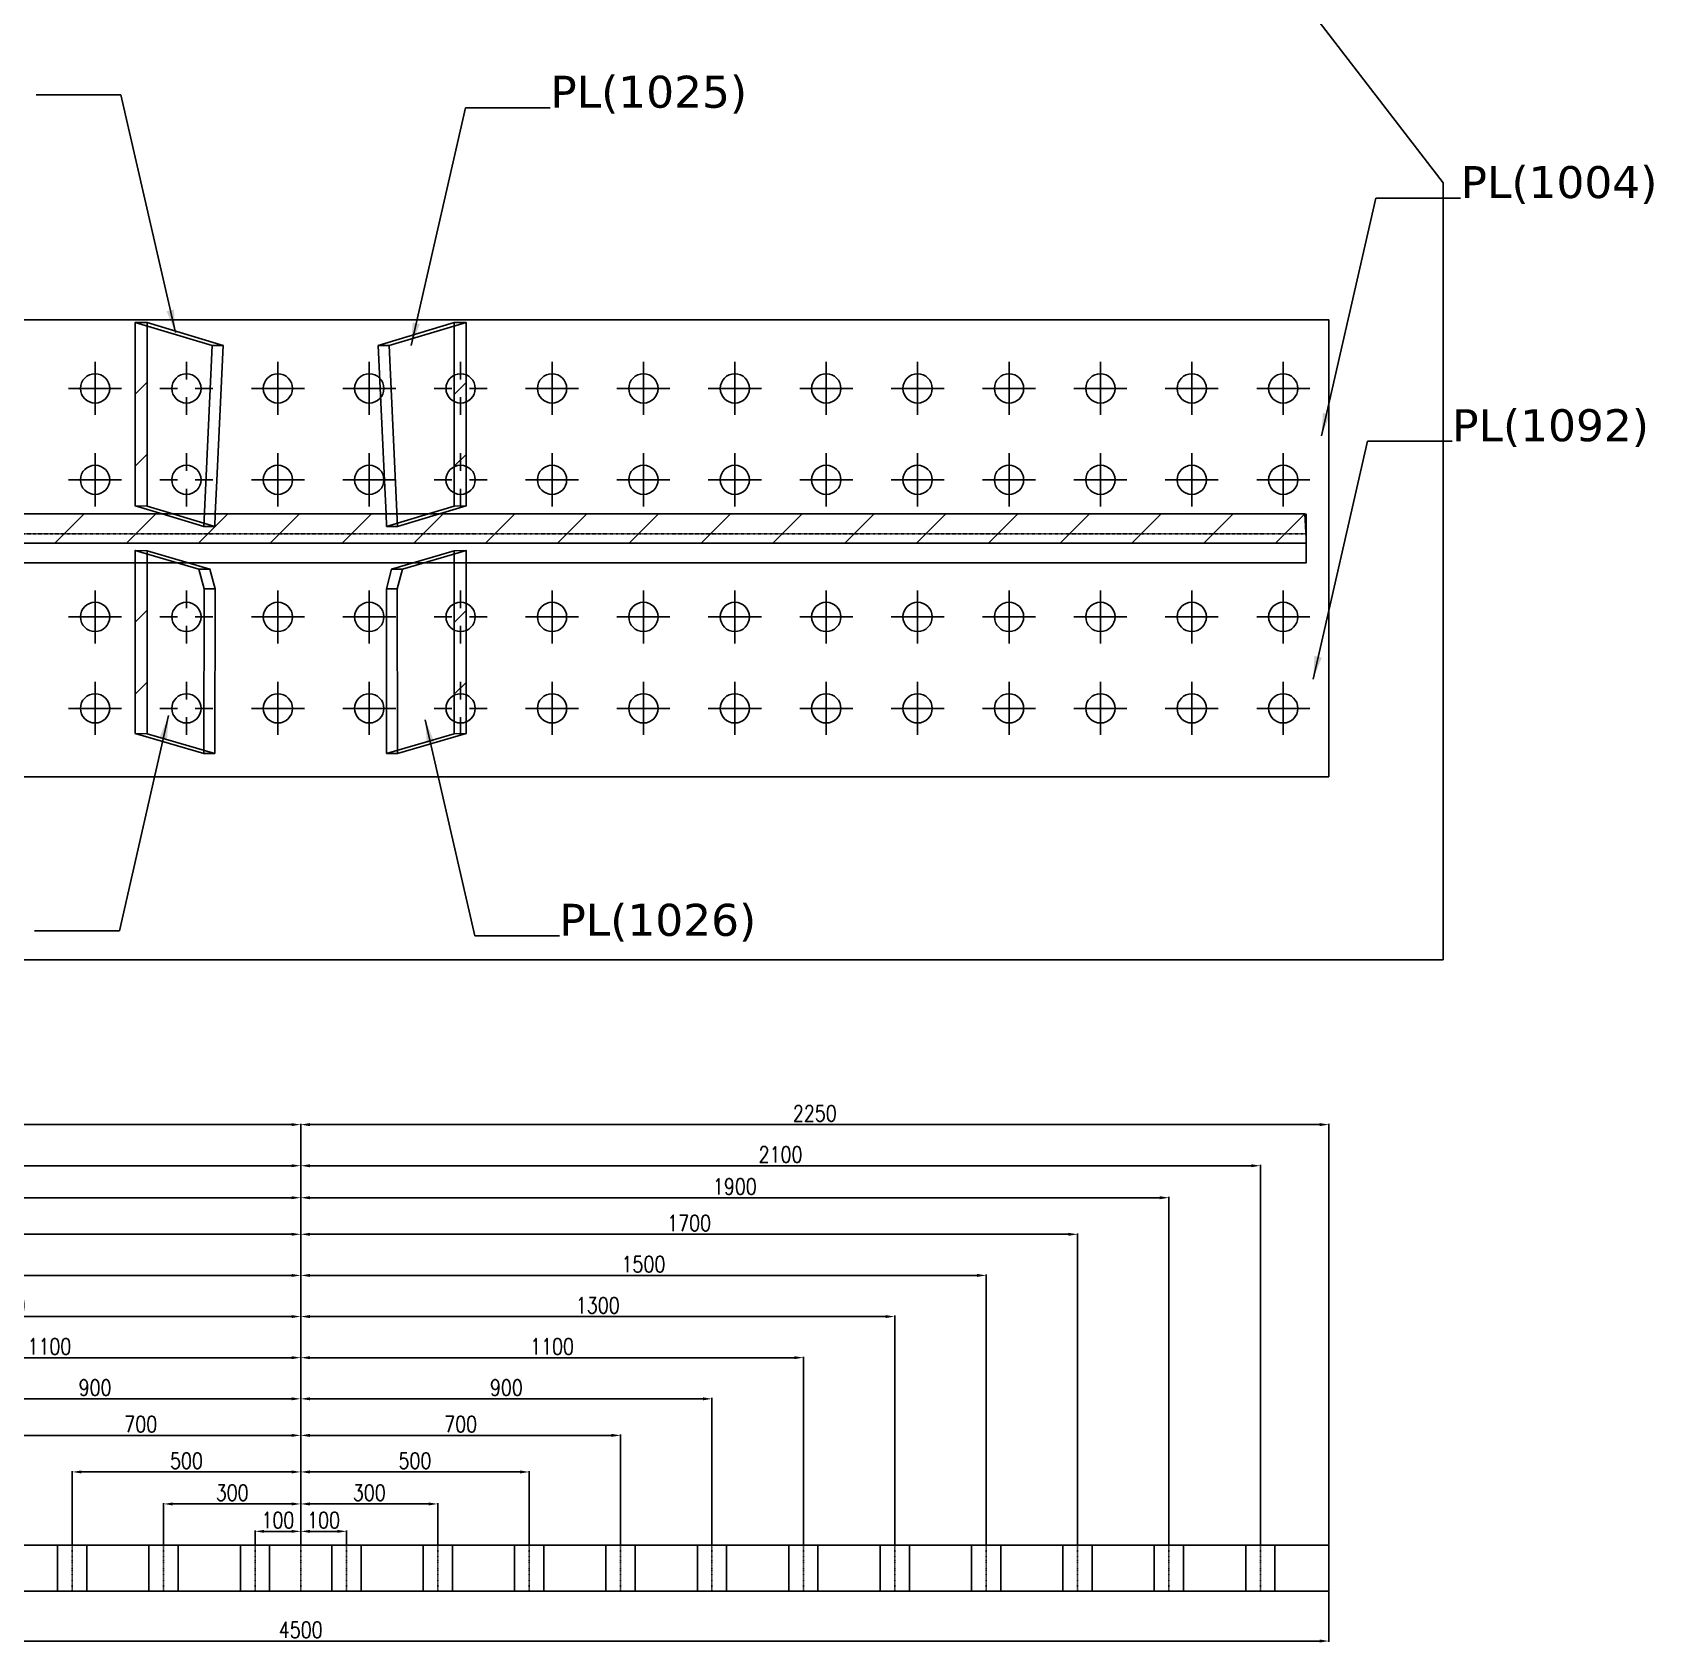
# Model space of a CAD drawing. Header units: millimetres. Extents: x 1541 to 289025, y -12015 to 47026.
# Drawn here: x 43627 to 47175, y 6892 to 10415 of the extents above; entities that cross this region are included whole.
import ezdxf

# ---------------------------------------------------------------- set-up
doc = ezdxf.new("R2010")
doc.units = ezdxf.units.MM
doc.header["$LTSCALE"] = 0.1
doc.linetypes.add('DASHDOT', pattern=[25.4, 12.7, -6.35, 0, -6.35])
doc.linetypes.add('DXK_LINE_DOT4', pattern=[0.9408, 0.4704, -0.4704])
doc.layers.get('0').update_dxf_attribs({"color": 255})
for name, color, linetype in [('CONCRETO', 2, 'Continuous'), ('COTAS', 8, 'Continuous'), ('EJE PERNO', 1, 'DASHDOT'), ('PERNOS', 3, 'Continuous'), ('PLATINA', 5, 'Continuous'), ('TEXTO GENERAL', 3, 'Continuous')]:
    doc.layers.add(name, color=color, linetype=linetype)
doc.styles.add('CNI_COTAS', font='romans.shx', dxfattribs={"width": 0.8})
doc.styles.add('TEXTO GENERAL', font='verdana.ttf', dxfattribs={"height": 0.9})
doc.dimstyles.new('1.2', dxfattribs={"dimscale": 0, "dimtxt": 35, "dimasz": 20, "dimexe": 2, "dimexo": 2, "dimgap": 7, "dimtad": 1, "dimdec": 0, "dimzin": 4, "dimdsep": 46, "dimtxsty": 'CNI_COTAS', "dimcen": 0, "dimclrd": 256, "dimclrt": 3, "dimadec": 0, "dimazin": 0, "dimtfac": 1, "dimtdec": 0, "dimtmove": 2, "dimatfit": 0, "dimfxl": 0.05, "dimtolj": 1, "dimtzin": 0, "dimarcsym": 1})
doc.dimstyles.new('1.4', dxfattribs={"dimscale": 0, "dimtxt": 70, "dimasz": 50, "dimexe": 4, "dimexo": 4, "dimgap": 15, "dimtad": 1, "dimdec": 0, "dimzin": 4, "dimdsep": 46, "dimtxsty": 'CNI_COTAS', "dimcen": 0, "dimclrd": 256, "dimclrt": 3, "dimadec": 0, "dimazin": 0, "dimtfac": 1, "dimtdec": 0, "dimtmove": 2, "dimatfit": 0, "dimfxl": 0.05, "dimtolj": 1, "dimtzin": 0, "dimarcsym": 0})

# ---------------------------------------------------------------- blocks, each defined once
blk = doc.blocks.new('*D3223')
at = {"layer": 'COTAS', "color": 0, "lineweight": -2, "transparency": 16777216}
for p, q in [((41964.3, 7002.4), (41964.3, 6892.9)), ((46464.3, 7002.4), (46464.3, 6892.9))]:
    blk.add_line(p, q, dxfattribs=at)
at = {"layer": 'COTAS', "lineweight": -2, "transparency": 16777216}
blk.add_line((41984.3, 6894.9), (46444.3, 6894.9), dxfattribs=at)
at = {"layer": 'COTAS', "transparency": 16777216}
for points in [[(41984.3, 6898.2), (41984.3, 6891.6), (41964.3, 6894.9)], [(46444.3, 6898.2), (46444.3, 6891.6), (46464.3, 6894.9)]]:
    blk.add_solid(points, dxfattribs=at)
at = {"layer": 'Defpoints', "color": 0, "transparency": 16777216}
for p in [(41964.3, 7004.4), (46464.3, 7004.4), (46464.3, 6894.9)]:
    blk.add_point(p, dxfattribs=at)
at = {"layer": 'COTAS', "color": 3, "transparency": 16777216, "insert": (44214.3, 6919.4), "char_height": 35, "attachment_point": 5, "style": 'CNI_COTAS'}
blk.add_mtext('\\A1;4500', dxfattribs=at)
blk = doc.blocks.new('*D3224')
at = {"layer": 'COTAS', "color": 0, "lineweight": -2, "transparency": 16777216}
for p, q in [((44214.3, 7106.4), (44214.3, 7136.9)), ((44314.3, 7106.4), (44314.3, 7136.9))]:
    blk.add_line(p, q, dxfattribs=at)
at = {"layer": 'COTAS', "lineweight": -2, "transparency": 16777216}
blk.add_line((44294.3, 7134.9), (44234.3, 7134.9), dxfattribs=at)
at = {"layer": 'COTAS', "transparency": 16777216}
for points in [[(44234.3, 7138.2), (44234.3, 7131.6), (44214.3, 7134.9)], [(44294.3, 7138.2), (44294.3, 7131.6), (44314.3, 7134.9)]]:
    blk.add_solid(points, dxfattribs=at)
at = {"layer": 'Defpoints', "color": 0, "transparency": 16777216}
for p in [(44214.3, 7134.9), (44214.3, 7104.4), (44314.3, 7104.4)]:
    blk.add_point(p, dxfattribs=at)
at = {"layer": 'COTAS', "color": 3, "transparency": 16777216, "insert": (44264.3, 7159.4), "char_height": 35, "attachment_point": 5, "style": 'CNI_COTAS'}
blk.add_mtext('\\A1;100', dxfattribs=at)
blk = doc.blocks.new('*D3225')
at = {"layer": 'COTAS', "color": 0, "lineweight": -2, "transparency": 16777216}
for p, q in [((44214.3, 7106.4), (44214.3, 7196.9)), ((44514.3, 7106.4), (44514.3, 7196.9))]:
    blk.add_line(p, q, dxfattribs=at)
at = {"layer": 'COTAS', "lineweight": -2, "transparency": 16777216}
blk.add_line((44494.3, 7194.9), (44234.3, 7194.9), dxfattribs=at)
at = {"layer": 'COTAS', "transparency": 16777216}
for points in [[(44234.3, 7198.2), (44234.3, 7191.6), (44214.3, 7194.9)], [(44494.3, 7198.2), (44494.3, 7191.6), (44514.3, 7194.9)]]:
    blk.add_solid(points, dxfattribs=at)
at = {"layer": 'Defpoints', "color": 0, "transparency": 16777216}
for p in [(44214.3, 7194.9), (44214.3, 7104.4), (44514.3, 7104.4)]:
    blk.add_point(p, dxfattribs=at)
at = {"layer": 'COTAS', "color": 3, "transparency": 16777216, "insert": (44364.3, 7219.4), "char_height": 35, "attachment_point": 5, "style": 'CNI_COTAS'}
blk.add_mtext('\\A1;300', dxfattribs=at)
blk = doc.blocks.new('*D3226')
at = {"layer": 'COTAS', "color": 0, "lineweight": -2, "transparency": 16777216}
for p, q in [((44214.3, 7106.4), (44214.3, 7266.9)), ((44714.3, 7106.4), (44714.3, 7266.9))]:
    blk.add_line(p, q, dxfattribs=at)
at = {"layer": 'COTAS', "lineweight": -2, "transparency": 16777216}
blk.add_line((44694.3, 7264.9), (44234.3, 7264.9), dxfattribs=at)
at = {"layer": 'COTAS', "transparency": 16777216}
for points in [[(44234.3, 7268.2), (44234.3, 7261.6), (44214.3, 7264.9)], [(44694.3, 7268.2), (44694.3, 7261.6), (44714.3, 7264.9)]]:
    blk.add_solid(points, dxfattribs=at)
at = {"layer": 'Defpoints', "color": 0, "transparency": 16777216}
for p in [(44214.3, 7264.9), (44214.3, 7104.4), (44714.3, 7104.4)]:
    blk.add_point(p, dxfattribs=at)
at = {"layer": 'COTAS', "color": 3, "transparency": 16777216, "insert": (44464.3, 7289.4), "char_height": 35, "attachment_point": 5, "style": 'CNI_COTAS'}
blk.add_mtext('\\A1;500', dxfattribs=at)
blk = doc.blocks.new('*D3227')
at = {"layer": 'COTAS', "color": 0, "lineweight": -2, "transparency": 16777216}
for p, q in [((44214.3, 7106.4), (44214.3, 7346.9)), ((44914.3, 7106.4), (44914.3, 7346.9))]:
    blk.add_line(p, q, dxfattribs=at)
at = {"layer": 'COTAS', "lineweight": -2, "transparency": 16777216}
blk.add_line((44894.3, 7344.9), (44234.3, 7344.9), dxfattribs=at)
at = {"layer": 'COTAS', "transparency": 16777216}
for points in [[(44234.3, 7348.2), (44234.3, 7341.6), (44214.3, 7344.9)], [(44894.3, 7348.2), (44894.3, 7341.6), (44914.3, 7344.9)]]:
    blk.add_solid(points, dxfattribs=at)
at = {"layer": 'Defpoints', "color": 0, "transparency": 16777216}
for p in [(44214.3, 7344.9), (44214.3, 7104.4), (44914.3, 7104.4)]:
    blk.add_point(p, dxfattribs=at)
at = {"layer": 'COTAS', "color": 3, "transparency": 16777216, "insert": (44564.3, 7369.4), "char_height": 35, "attachment_point": 5, "style": 'CNI_COTAS'}
blk.add_mtext('\\A1;700', dxfattribs=at)
blk = doc.blocks.new('*D3228')
at = {"layer": 'COTAS', "color": 0, "lineweight": -2, "transparency": 16777216}
for p, q in [((44214.3, 7106.4), (44214.3, 7426.9)), ((45114.3, 7106.4), (45114.3, 7426.9))]:
    blk.add_line(p, q, dxfattribs=at)
at = {"layer": 'COTAS', "lineweight": -2, "transparency": 16777216}
blk.add_line((45094.3, 7424.9), (44234.3, 7424.9), dxfattribs=at)
at = {"layer": 'COTAS', "transparency": 16777216}
for points in [[(44234.3, 7428.2), (44234.3, 7421.6), (44214.3, 7424.9)], [(45094.3, 7428.2), (45094.3, 7421.6), (45114.3, 7424.9)]]:
    blk.add_solid(points, dxfattribs=at)
at = {"layer": 'Defpoints', "color": 0, "transparency": 16777216}
for p in [(44214.3, 7424.9), (44214.3, 7104.4), (45114.3, 7104.4)]:
    blk.add_point(p, dxfattribs=at)
at = {"layer": 'COTAS', "color": 3, "transparency": 16777216, "insert": (44664.3, 7449.4), "char_height": 35, "attachment_point": 5, "style": 'CNI_COTAS'}
blk.add_mtext('\\A1;900', dxfattribs=at)
blk = doc.blocks.new('*D3229')
at = {"layer": 'COTAS', "color": 0, "lineweight": -2, "transparency": 16777216}
for p, q in [((44214.3, 7106.4), (44214.3, 7516.9)), ((45314.3, 7106.4), (45314.3, 7516.9))]:
    blk.add_line(p, q, dxfattribs=at)
at = {"layer": 'COTAS', "lineweight": -2, "transparency": 16777216}
blk.add_line((45294.3, 7514.9), (44234.3, 7514.9), dxfattribs=at)
at = {"layer": 'COTAS', "transparency": 16777216}
for points in [[(44234.3, 7518.2), (44234.3, 7511.6), (44214.3, 7514.9)], [(45294.3, 7518.2), (45294.3, 7511.6), (45314.3, 7514.9)]]:
    blk.add_solid(points, dxfattribs=at)
at = {"layer": 'Defpoints', "color": 0, "transparency": 16777216}
for p in [(44214.3, 7514.9), (44214.3, 7104.4), (45314.3, 7104.4)]:
    blk.add_point(p, dxfattribs=at)
at = {"layer": 'COTAS', "color": 3, "transparency": 16777216, "insert": (44764.3, 7539.4), "char_height": 35, "attachment_point": 5, "style": 'CNI_COTAS'}
blk.add_mtext('\\A1;1100', dxfattribs=at)
blk = doc.blocks.new('*D3230')
at = {"layer": 'COTAS', "color": 0, "lineweight": -2, "transparency": 16777216}
for p, q in [((44214.3, 7106.4), (44214.3, 7606.9)), ((45514.3, 7106.4), (45514.3, 7606.9))]:
    blk.add_line(p, q, dxfattribs=at)
at = {"layer": 'COTAS', "lineweight": -2, "transparency": 16777216}
blk.add_line((45494.3, 7604.9), (44234.3, 7604.9), dxfattribs=at)
at = {"layer": 'COTAS', "transparency": 16777216}
for points in [[(44234.3, 7608.2), (44234.3, 7601.6), (44214.3, 7604.9)], [(45494.3, 7608.2), (45494.3, 7601.6), (45514.3, 7604.9)]]:
    blk.add_solid(points, dxfattribs=at)
at = {"layer": 'Defpoints', "color": 0, "transparency": 16777216}
for p in [(44214.3, 7604.9), (44214.3, 7104.4), (45514.3, 7104.4)]:
    blk.add_point(p, dxfattribs=at)
at = {"layer": 'COTAS', "color": 3, "transparency": 16777216, "insert": (44864.3, 7629.4), "char_height": 35, "attachment_point": 5, "style": 'CNI_COTAS'}
blk.add_mtext('\\A1;1300', dxfattribs=at)
blk = doc.blocks.new('*D3231')
at = {"layer": 'COTAS', "color": 0, "lineweight": -2, "transparency": 16777216}
for p, q in [((44214.3, 7106.4), (44214.3, 7696.9)), ((45714.3, 7106.4), (45714.3, 7696.9))]:
    blk.add_line(p, q, dxfattribs=at)
at = {"layer": 'COTAS', "lineweight": -2, "transparency": 16777216}
blk.add_line((45694.3, 7694.9), (44234.3, 7694.9), dxfattribs=at)
at = {"layer": 'COTAS', "transparency": 16777216}
for points in [[(44234.3, 7698.2), (44234.3, 7691.6), (44214.3, 7694.9)], [(45694.3, 7698.2), (45694.3, 7691.6), (45714.3, 7694.9)]]:
    blk.add_solid(points, dxfattribs=at)
at = {"layer": 'Defpoints', "color": 0, "transparency": 16777216}
for p in [(44214.3, 7694.9), (44214.3, 7104.4), (45714.3, 7104.4)]:
    blk.add_point(p, dxfattribs=at)
at = {"layer": 'COTAS', "color": 3, "transparency": 16777216, "insert": (44964.3, 7719.4), "char_height": 35, "attachment_point": 5, "style": 'CNI_COTAS'}
blk.add_mtext('\\A1;1500', dxfattribs=at)
blk = doc.blocks.new('*D3232')
at = {"layer": 'COTAS', "color": 0, "lineweight": -2, "transparency": 16777216}
for p, q in [((44214.3, 7106.4), (44214.3, 7786.9)), ((45914.3, 7106.4), (45914.3, 7786.9))]:
    blk.add_line(p, q, dxfattribs=at)
at = {"layer": 'COTAS', "lineweight": -2, "transparency": 16777216}
blk.add_line((45894.3, 7784.9), (44234.3, 7784.9), dxfattribs=at)
at = {"layer": 'COTAS', "transparency": 16777216}
for points in [[(44234.3, 7788.2), (44234.3, 7781.6), (44214.3, 7784.9)], [(45894.3, 7788.2), (45894.3, 7781.6), (45914.3, 7784.9)]]:
    blk.add_solid(points, dxfattribs=at)
at = {"layer": 'Defpoints', "color": 0, "transparency": 16777216}
for p in [(44214.3, 7784.9), (44214.3, 7104.4), (45914.3, 7104.4)]:
    blk.add_point(p, dxfattribs=at)
at = {"layer": 'COTAS', "color": 3, "transparency": 16777216, "insert": (45064.3, 7809.4), "char_height": 35, "attachment_point": 5, "style": 'CNI_COTAS'}
blk.add_mtext('\\A1;1700', dxfattribs=at)
blk = doc.blocks.new('*D3233')
at = {"layer": 'COTAS', "color": 0, "lineweight": -2, "transparency": 16777216}
for p, q in [((44214.3, 7106.4), (44214.3, 7866.9)), ((46114.3, 7106.4), (46114.3, 7866.9))]:
    blk.add_line(p, q, dxfattribs=at)
at = {"layer": 'COTAS', "lineweight": -2, "transparency": 16777216}
blk.add_line((46094.3, 7864.9), (44234.3, 7864.9), dxfattribs=at)
at = {"layer": 'COTAS', "transparency": 16777216}
for points in [[(44234.3, 7868.2), (44234.3, 7861.6), (44214.3, 7864.9)], [(46094.3, 7868.2), (46094.3, 7861.6), (46114.3, 7864.9)]]:
    blk.add_solid(points, dxfattribs=at)
at = {"layer": 'Defpoints', "color": 0, "transparency": 16777216}
for p in [(44214.3, 7864.9), (44214.3, 7104.4), (46114.3, 7104.4)]:
    blk.add_point(p, dxfattribs=at)
at = {"layer": 'COTAS', "color": 3, "transparency": 16777216, "insert": (45164.3, 7889.4), "char_height": 35, "attachment_point": 5, "style": 'CNI_COTAS'}
blk.add_mtext('\\A1;1900', dxfattribs=at)
blk = doc.blocks.new('*D3234')
at = {"layer": 'COTAS', "color": 0, "lineweight": -2, "transparency": 16777216}
for p, q in [((44214.3, 7106.4), (44214.3, 7936.9)), ((46314.3, 7106.4), (46314.3, 7936.9))]:
    blk.add_line(p, q, dxfattribs=at)
at = {"layer": 'COTAS', "lineweight": -2, "transparency": 16777216}
blk.add_line((46294.3, 7934.9), (44234.3, 7934.9), dxfattribs=at)
at = {"layer": 'COTAS', "transparency": 16777216}
for points in [[(44234.3, 7938.2), (44234.3, 7931.6), (44214.3, 7934.9)], [(46294.3, 7938.2), (46294.3, 7931.6), (46314.3, 7934.9)]]:
    blk.add_solid(points, dxfattribs=at)
at = {"layer": 'Defpoints', "color": 0, "transparency": 16777216}
for p in [(44214.3, 7934.9), (44214.3, 7104.4), (46314.3, 7104.4)]:
    blk.add_point(p, dxfattribs=at)
at = {"layer": 'COTAS', "color": 3, "transparency": 16777216, "insert": (45264.3, 7959.4), "char_height": 35, "attachment_point": 5, "style": 'CNI_COTAS'}
blk.add_mtext('\\A1;2100', dxfattribs=at)
blk = doc.blocks.new('*D3235')
at = {"layer": 'COTAS', "color": 0, "lineweight": -2, "transparency": 16777216}
for p, q in [((44214.3, 7106.4), (44214.3, 8026.9)), ((46464.3, 7106.4), (46464.3, 8026.9))]:
    blk.add_line(p, q, dxfattribs=at)
at = {"layer": 'COTAS', "lineweight": -2, "transparency": 16777216}
blk.add_line((46444.3, 8024.9), (44234.3, 8024.9), dxfattribs=at)
at = {"layer": 'COTAS', "transparency": 16777216}
for points in [[(44234.3, 8028.2), (44234.3, 8021.6), (44214.3, 8024.9)], [(46444.3, 8028.2), (46444.3, 8021.6), (46464.3, 8024.9)]]:
    blk.add_solid(points, dxfattribs=at)
at = {"layer": 'Defpoints', "color": 0, "transparency": 16777216}
for p in [(44214.3, 8024.9), (44214.3, 7104.4), (46464.3, 7104.4)]:
    blk.add_point(p, dxfattribs=at)
at = {"layer": 'COTAS', "color": 3, "transparency": 16777216, "insert": (45339.3, 8049.4), "char_height": 35, "attachment_point": 5, "style": 'CNI_COTAS'}
blk.add_mtext('\\A1;2250', dxfattribs=at)
blk = doc.blocks.new('*D2752')
at = {"layer": 'COTAS', "color": 0, "lineweight": -2, "transparency": 16777216}
for p, q in [((44114.3, 7106.4), (44114.3, 7136.9)), ((44214.3, 7106.4), (44214.3, 7136.9))]:
    blk.add_line(p, q, dxfattribs=at)
at = {"layer": 'COTAS', "lineweight": -2, "transparency": 16777216}
blk.add_line((44134.3, 7134.9), (44194.3, 7134.9), dxfattribs=at)
at = {"layer": 'COTAS', "transparency": 16777216}
for points in [[(44134.3, 7138.2), (44134.3, 7131.6), (44114.3, 7134.9)], [(44194.3, 7138.2), (44194.3, 7131.6), (44214.3, 7134.9)]]:
    blk.add_solid(points, dxfattribs=at)
at = {"layer": 'Defpoints', "color": 0, "transparency": 16777216}
for p in [(44214.3, 7134.9), (44114.3, 7104.4), (44214.3, 7104.4)]:
    blk.add_point(p, dxfattribs=at)
at = {"layer": 'COTAS', "color": 3, "transparency": 16777216, "insert": (44164.3, 7159.4), "char_height": 35, "attachment_point": 5, "style": 'CNI_COTAS'}
blk.add_mtext('\\A1;100', dxfattribs=at)
blk = doc.blocks.new('*D2753')
at = {"layer": 'COTAS', "color": 0, "lineweight": -2, "transparency": 16777216}
for p, q in [((43914.3, 7106.4), (43914.3, 7196.9)), ((44214.3, 7106.4), (44214.3, 7196.9))]:
    blk.add_line(p, q, dxfattribs=at)
at = {"layer": 'COTAS', "lineweight": -2, "transparency": 16777216}
blk.add_line((43934.3, 7194.9), (44194.3, 7194.9), dxfattribs=at)
at = {"layer": 'COTAS', "transparency": 16777216}
for points in [[(43934.3, 7198.2), (43934.3, 7191.6), (43914.3, 7194.9)], [(44194.3, 7198.2), (44194.3, 7191.6), (44214.3, 7194.9)]]:
    blk.add_solid(points, dxfattribs=at)
at = {"layer": 'Defpoints', "color": 0, "transparency": 16777216}
for p in [(44214.3, 7194.9), (43914.3, 7104.4), (44214.3, 7104.4)]:
    blk.add_point(p, dxfattribs=at)
at = {"layer": 'COTAS', "color": 3, "transparency": 16777216, "insert": (44064.3, 7219.4), "char_height": 35, "attachment_point": 5, "style": 'CNI_COTAS'}
blk.add_mtext('\\A1;300', dxfattribs=at)
blk = doc.blocks.new('*D2754')
at = {"layer": 'COTAS', "color": 0, "lineweight": -2, "transparency": 16777216}
for p, q in [((43714.3, 7106.4), (43714.3, 7266.9)), ((44214.3, 7106.4), (44214.3, 7266.9))]:
    blk.add_line(p, q, dxfattribs=at)
at = {"layer": 'COTAS', "lineweight": -2, "transparency": 16777216}
blk.add_line((43734.3, 7264.9), (44194.3, 7264.9), dxfattribs=at)
at = {"layer": 'COTAS', "transparency": 16777216}
for points in [[(43734.3, 7268.2), (43734.3, 7261.6), (43714.3, 7264.9)], [(44194.3, 7268.2), (44194.3, 7261.6), (44214.3, 7264.9)]]:
    blk.add_solid(points, dxfattribs=at)
at = {"layer": 'Defpoints', "color": 0, "transparency": 16777216}
for p in [(44214.3, 7264.9), (43714.3, 7104.4), (44214.3, 7104.4)]:
    blk.add_point(p, dxfattribs=at)
at = {"layer": 'COTAS', "color": 3, "transparency": 16777216, "insert": (43964.3, 7289.4), "char_height": 35, "attachment_point": 5, "style": 'CNI_COTAS'}
blk.add_mtext('\\A1;500', dxfattribs=at)
blk = doc.blocks.new('*D2755')
at = {"layer": 'COTAS', "color": 0, "lineweight": -2, "transparency": 16777216}
for p, q in [((43514.3, 7106.4), (43514.3, 7346.9)), ((44214.3, 7106.4), (44214.3, 7346.9))]:
    blk.add_line(p, q, dxfattribs=at)
at = {"layer": 'COTAS', "lineweight": -2, "transparency": 16777216}
blk.add_line((43534.3, 7344.9), (44194.3, 7344.9), dxfattribs=at)
at = {"layer": 'COTAS', "transparency": 16777216}
for points in [[(43534.3, 7348.2), (43534.3, 7341.6), (43514.3, 7344.9)], [(44194.3, 7348.2), (44194.3, 7341.6), (44214.3, 7344.9)]]:
    blk.add_solid(points, dxfattribs=at)
at = {"layer": 'Defpoints', "color": 0, "transparency": 16777216}
for p in [(44214.3, 7344.9), (43514.3, 7104.4), (44214.3, 7104.4)]:
    blk.add_point(p, dxfattribs=at)
at = {"layer": 'COTAS', "color": 3, "transparency": 16777216, "insert": (43864.3, 7369.4), "char_height": 35, "attachment_point": 5, "style": 'CNI_COTAS'}
blk.add_mtext('\\A1;700', dxfattribs=at)
blk = doc.blocks.new('*D2756')
at = {"layer": 'COTAS', "color": 0, "lineweight": -2, "transparency": 16777216}
for p, q in [((43314.3, 7106.4), (43314.3, 7426.9)), ((44214.3, 7106.4), (44214.3, 7426.9))]:
    blk.add_line(p, q, dxfattribs=at)
at = {"layer": 'COTAS', "lineweight": -2, "transparency": 16777216}
blk.add_line((43334.3, 7424.9), (44194.3, 7424.9), dxfattribs=at)
at = {"layer": 'COTAS', "transparency": 16777216}
for points in [[(43334.3, 7428.2), (43334.3, 7421.6), (43314.3, 7424.9)], [(44194.3, 7428.2), (44194.3, 7421.6), (44214.3, 7424.9)]]:
    blk.add_solid(points, dxfattribs=at)
at = {"layer": 'Defpoints', "color": 0, "transparency": 16777216}
for p in [(44214.3, 7424.9), (43314.3, 7104.4), (44214.3, 7104.4)]:
    blk.add_point(p, dxfattribs=at)
at = {"layer": 'COTAS', "color": 3, "transparency": 16777216, "insert": (43764.3, 7449.4), "char_height": 35, "attachment_point": 5, "style": 'CNI_COTAS'}
blk.add_mtext('\\A1;900', dxfattribs=at)
blk = doc.blocks.new('*D2677')
at = {"layer": 'COTAS', "color": 0, "lineweight": -2, "transparency": 16777216}
for p, q in [((43114.3, 7106.4), (43114.3, 7516.9)), ((44214.3, 7106.4), (44214.3, 7516.9))]:
    blk.add_line(p, q, dxfattribs=at)
at = {"layer": 'COTAS', "lineweight": -2, "transparency": 16777216}
blk.add_line((43134.3, 7514.9), (44194.3, 7514.9), dxfattribs=at)
at = {"layer": 'COTAS', "transparency": 16777216}
for points in [[(43134.3, 7518.2), (43134.3, 7511.6), (43114.3, 7514.9)], [(44194.3, 7518.2), (44194.3, 7511.6), (44214.3, 7514.9)]]:
    blk.add_solid(points, dxfattribs=at)
at = {"layer": 'Defpoints', "color": 0, "transparency": 16777216}
for p in [(44214.3, 7514.9), (43114.3, 7104.4), (44214.3, 7104.4)]:
    blk.add_point(p, dxfattribs=at)
at = {"layer": 'COTAS', "color": 3, "transparency": 16777216, "insert": (43664.3, 7539.4), "char_height": 35, "attachment_point": 5, "style": 'CNI_COTAS'}
blk.add_mtext('\\A1;1100', dxfattribs=at)
blk = doc.blocks.new('*D2678')
at = {"layer": 'COTAS', "color": 0, "lineweight": -2, "transparency": 16777216}
for p, q in [((42914.3, 7106.4), (42914.3, 7606.9)), ((44214.3, 7106.4), (44214.3, 7606.9))]:
    blk.add_line(p, q, dxfattribs=at)
at = {"layer": 'COTAS', "lineweight": -2, "transparency": 16777216}
blk.add_line((42934.3, 7604.9), (44194.3, 7604.9), dxfattribs=at)
at = {"layer": 'COTAS', "transparency": 16777216}
for points in [[(42934.3, 7608.2), (42934.3, 7601.6), (42914.3, 7604.9)], [(44194.3, 7608.2), (44194.3, 7601.6), (44214.3, 7604.9)]]:
    blk.add_solid(points, dxfattribs=at)
at = {"layer": 'Defpoints', "color": 0, "transparency": 16777216}
for p in [(44214.3, 7604.9), (42914.3, 7104.4), (44214.3, 7104.4)]:
    blk.add_point(p, dxfattribs=at)
at = {"layer": 'COTAS', "color": 3, "transparency": 16777216, "insert": (43564.3, 7629.4), "char_height": 35, "attachment_point": 5, "style": 'CNI_COTAS'}
blk.add_mtext('\\A1;1300', dxfattribs=at)
blk = doc.blocks.new('*D2679')
at = {"layer": 'COTAS', "color": 0, "lineweight": -2, "transparency": 16777216}
for p, q in [((42714.3, 7106.4), (42714.3, 7696.9)), ((44214.3, 7106.4), (44214.3, 7696.9))]:
    blk.add_line(p, q, dxfattribs=at)
at = {"layer": 'COTAS', "lineweight": -2, "transparency": 16777216}
blk.add_line((42734.3, 7694.9), (44194.3, 7694.9), dxfattribs=at)
at = {"layer": 'COTAS', "transparency": 16777216}
for points in [[(42734.3, 7698.2), (42734.3, 7691.6), (42714.3, 7694.9)], [(44194.3, 7698.2), (44194.3, 7691.6), (44214.3, 7694.9)]]:
    blk.add_solid(points, dxfattribs=at)
at = {"layer": 'Defpoints', "color": 0, "transparency": 16777216}
for p in [(44214.3, 7694.9), (42714.3, 7104.4), (44214.3, 7104.4)]:
    blk.add_point(p, dxfattribs=at)
at = {"layer": 'COTAS', "color": 3, "transparency": 16777216, "insert": (43464.3, 7719.4), "char_height": 35, "attachment_point": 5, "style": 'CNI_COTAS'}
blk.add_mtext('\\A1;1500', dxfattribs=at)
blk = doc.blocks.new('*D2680')
at = {"layer": 'COTAS', "color": 0, "lineweight": -2, "transparency": 16777216}
for p, q in [((42514.3, 7106.4), (42514.3, 7786.9)), ((44214.3, 7106.4), (44214.3, 7786.9))]:
    blk.add_line(p, q, dxfattribs=at)
at = {"layer": 'COTAS', "lineweight": -2, "transparency": 16777216}
blk.add_line((42534.3, 7784.9), (44194.3, 7784.9), dxfattribs=at)
at = {"layer": 'COTAS', "transparency": 16777216}
for points in [[(42534.3, 7788.2), (42534.3, 7781.6), (42514.3, 7784.9)], [(44194.3, 7788.2), (44194.3, 7781.6), (44214.3, 7784.9)]]:
    blk.add_solid(points, dxfattribs=at)
at = {"layer": 'Defpoints', "color": 0, "transparency": 16777216}
for p in [(44214.3, 7784.9), (42514.3, 7104.4), (44214.3, 7104.4)]:
    blk.add_point(p, dxfattribs=at)
at = {"layer": 'COTAS', "color": 3, "transparency": 16777216, "insert": (43364.3, 7809.4), "char_height": 35, "attachment_point": 5, "style": 'CNI_COTAS'}
blk.add_mtext('\\A1;1700', dxfattribs=at)
blk = doc.blocks.new('*D2681')
at = {"layer": 'COTAS', "color": 0, "lineweight": -2, "transparency": 16777216}
for p, q in [((42314.3, 7106.4), (42314.3, 7866.9)), ((44214.3, 7106.4), (44214.3, 7866.9))]:
    blk.add_line(p, q, dxfattribs=at)
at = {"layer": 'COTAS', "lineweight": -2, "transparency": 16777216}
blk.add_line((42334.3, 7864.9), (44194.3, 7864.9), dxfattribs=at)
at = {"layer": 'COTAS', "transparency": 16777216}
for points in [[(42334.3, 7868.2), (42334.3, 7861.6), (42314.3, 7864.9)], [(44194.3, 7868.2), (44194.3, 7861.6), (44214.3, 7864.9)]]:
    blk.add_solid(points, dxfattribs=at)
at = {"layer": 'Defpoints', "color": 0, "transparency": 16777216}
for p in [(44214.3, 7864.9), (42314.3, 7104.4), (44214.3, 7104.4)]:
    blk.add_point(p, dxfattribs=at)
at = {"layer": 'COTAS', "color": 3, "transparency": 16777216, "insert": (43264.3, 7889.4), "char_height": 35, "attachment_point": 5, "style": 'CNI_COTAS'}
blk.add_mtext('\\A1;1900', dxfattribs=at)
blk = doc.blocks.new('*D2682')
at = {"layer": 'COTAS', "color": 0, "lineweight": -2, "transparency": 16777216}
for p, q in [((42114.3, 7106.4), (42114.3, 7936.9)), ((44214.3, 7106.4), (44214.3, 7936.9))]:
    blk.add_line(p, q, dxfattribs=at)
at = {"layer": 'COTAS', "lineweight": -2, "transparency": 16777216}
blk.add_line((42134.3, 7934.9), (44194.3, 7934.9), dxfattribs=at)
at = {"layer": 'COTAS', "transparency": 16777216}
for points in [[(42134.3, 7938.2), (42134.3, 7931.6), (42114.3, 7934.9)], [(44194.3, 7938.2), (44194.3, 7931.6), (44214.3, 7934.9)]]:
    blk.add_solid(points, dxfattribs=at)
at = {"layer": 'Defpoints', "color": 0, "transparency": 16777216}
for p in [(44214.3, 7934.9), (42114.3, 7104.4), (44214.3, 7104.4)]:
    blk.add_point(p, dxfattribs=at)
at = {"layer": 'COTAS', "color": 3, "transparency": 16777216, "insert": (43164.3, 7959.4), "char_height": 35, "attachment_point": 5, "style": 'CNI_COTAS'}
blk.add_mtext('\\A1;2100', dxfattribs=at)
blk = doc.blocks.new('*D2683')
at = {"layer": 'COTAS', "color": 0, "lineweight": -2, "transparency": 16777216}
for p, q in [((41964.3, 7106.4), (41964.3, 8026.9)), ((44214.3, 7106.4), (44214.3, 8026.9))]:
    blk.add_line(p, q, dxfattribs=at)
at = {"layer": 'COTAS', "lineweight": -2, "transparency": 16777216}
blk.add_line((41984.3, 8024.9), (44194.3, 8024.9), dxfattribs=at)
at = {"layer": 'COTAS', "transparency": 16777216}
for points in [[(41984.3, 8028.2), (41984.3, 8021.6), (41964.3, 8024.9)], [(44194.3, 8028.2), (44194.3, 8021.6), (44214.3, 8024.9)]]:
    blk.add_solid(points, dxfattribs=at)
at = {"layer": 'Defpoints', "color": 0, "transparency": 16777216}
for p in [(44214.3, 8024.9), (41964.3, 7104.4), (44214.3, 7104.4)]:
    blk.add_point(p, dxfattribs=at)
at = {"layer": 'COTAS', "color": 3, "transparency": 16777216, "insert": (43089.3, 8049.4), "char_height": 35, "attachment_point": 5, "style": 'CNI_COTAS'}
blk.add_mtext('\\A1;2250', dxfattribs=at)
blk = doc.blocks.new('A$Cabe98760')
at = {"linetype": 'Continuous'}
h = blk.add_hatch(dxfattribs=at)
h.set_pattern_fill('', scale=35, style=0, pattern_type=0)
h.set_pattern_definition([(45, (43852.26, 9780.22), (-78.577, 78.577), [])])
h.paths.add_polyline_path([(43878.4, 9779.6), (43852.3, 9780.2), (43852.3, 9378.7), (43878.4, 9378.1)])
h = blk.add_hatch(dxfattribs=at)
h.set_pattern_fill('', scale=35, style=0, pattern_type=0)
h.set_pattern_definition([(45, (44550.18, 9779.56), (-78.577, 78.577), [])])
h.paths.add_polyline_path([(44576.3, 9780.2), (44550.2, 9779.6), (44550.2, 9378.1), (44576.3, 9378.7)])
h = blk.add_hatch(dxfattribs=at)
h.set_pattern_fill('', scale=35, style=0, pattern_type=0)
h.set_pattern_definition([(45, (46411.95, 9361.22), (-78.5772, 78.5772), [])])
h.paths.add_polyline_path([(46414.3, 9307.4), (46412, 9361.2), (42016.6, 9361.2), (42014.3, 9307.4), (42014.3, 9297), (46414.3, 9297)])
h = blk.add_hatch(dxfattribs=at)
h.set_pattern_fill('', scale=35, style=0, pattern_type=0)
h.set_pattern_definition([(45, (43852.23, 9281.3), (-78.577, 78.577), [])])
h.paths.add_polyline_path([(43878.4, 9280.6), (43852.2, 9281.3), (43852.1, 8880.8), (43878.2, 8880.2)])
h = blk.add_hatch(dxfattribs=at)
h.set_pattern_fill('', scale=35, style=0, pattern_type=0)
h.set_pattern_definition([(45, (44550.2, 9280.64), (-78.577, 78.577), [])])
h.paths.add_polyline_path([(44576.3, 9281.3), (44550.2, 9280.6), (44550.3, 8880.2), (44576.4, 8880.8)])
at = {"color": 3, "linetype": 'Continuous'}
for p, q in [((43764.3, 9693.7), (43764.3, 9577.7)), ((43964.3, 9693.7), (43964.3, 9655.1)), ((44164.3, 9693.7), (44164.3, 9577.7)), ((44364.3, 9693.7), (44364.3, 9577.7)), ((44564.3, 9693.7), (44564.3, 9655.1)), ((44764.3, 9693.7), (44764.3, 9577.7)), ((44964.3, 9693.7), (44964.3, 9577.7)), ((45164.3, 9693.7), (45164.3, 9577.7)), ((45364.3, 9693.7), (45364.3, 9577.7)), ((45564.3, 9693.7), (45564.3, 9577.7)), ((45764.3, 9693.7), (45764.3, 9577.7)), ((45964.3, 9693.7), (45964.3, 9577.7)), ((46164.3, 9693.7), (46164.3, 9577.7)), ((46364.3, 9693.7), (46364.3, 9577.7)), ((43822.3, 9635.7), (43706.3, 9635.7)), ((43906.3, 9635.7), (43944.9, 9635.7)), ((43964.3, 9577.7), (43964.3, 9616.3)), ((44022.3, 9635.7), (43983.7, 9635.7)), ((44222.3, 9635.7), (44106.3, 9635.7)), ((44422.3, 9635.7), (44306.3, 9635.7)), ((44506.3, 9635.7), (44544.9, 9635.7)), ((44564.3, 9577.7), (44564.3, 9616.3)), ((44622.3, 9635.7), (44583.7, 9635.7)), ((44822.3, 9635.7), (44706.3, 9635.7)), ((45022.3, 9635.7), (44906.3, 9635.7)), ((45222.3, 9635.7), (45106.3, 9635.7)), ((45422.3, 9635.7), (45306.3, 9635.7)), ((45622.3, 9635.7), (45506.3, 9635.7)), ((45822.3, 9635.7), (45706.3, 9635.7)), ((46022.3, 9635.7), (45906.3, 9635.7)), ((46222.3, 9635.7), (46106.3, 9635.7)), ((46422.3, 9635.7), (46306.3, 9635.7)), ((43764.3, 9493.7), (43764.3, 9377.7)), ((43964.3, 9493.7), (43964.3, 9455.1)), ((44164.3, 9493.7), (44164.3, 9377.7)), ((44364.3, 9493.7), (44364.3, 9377.7)), ((44564.3, 9493.7), (44564.3, 9455.1)), ((44764.3, 9493.7), (44764.3, 9377.7)), ((44964.3, 9493.7), (44964.3, 9377.7)), ((45164.3, 9493.7), (45164.3, 9377.7)), ((45364.3, 9493.7), (45364.3, 9377.7)), ((45564.3, 9493.7), (45564.3, 9377.7)), ((45764.3, 9493.7), (45764.3, 9377.7)), ((45964.3, 9493.7), (45964.3, 9377.7)), ((46164.3, 9493.7), (46164.3, 9377.7)), ((46364.3, 9493.7), (46364.3, 9377.7)), ((43822.3, 9435.7), (43706.3, 9435.7)), ((43906.3, 9435.7), (43944.9, 9435.7)), ((43964.3, 9377.7), (43964.3, 9416.3)), ((44022.3, 9435.7), (43983.7, 9435.7)), ((44222.3, 9435.7), (44106.3, 9435.7)), ((44422.3, 9435.7), (44306.3, 9435.7)), ((44506.3, 9435.7), (44544.9, 9435.7)), ((44564.3, 9377.7), (44564.3, 9416.3)), ((44622.3, 9435.7), (44583.7, 9435.7)), ((44822.3, 9435.7), (44706.3, 9435.7)), ((45022.3, 9435.7), (44906.3, 9435.7)), ((45222.3, 9435.7), (45106.3, 9435.7)), ((45422.3, 9435.7), (45306.3, 9435.7)), ((45622.3, 9435.7), (45506.3, 9435.7)), ((45822.3, 9435.7), (45706.3, 9435.7)), ((46022.3, 9435.7), (45906.3, 9435.7)), ((46222.3, 9435.7), (46106.3, 9435.7)), ((46422.3, 9435.7), (46306.3, 9435.7)), ((43764.3, 9193.7), (43764.3, 9077.7)), ((43964.3, 9193.7), (43964.3, 9155.1)), ((44164.3, 9193.7), (44164.3, 9077.7)), ((44364.3, 9193.7), (44364.3, 9077.7)), ((44564.3, 9193.7), (44564.3, 9155.1)), ((44764.3, 9193.7), (44764.3, 9077.7)), ((44964.3, 9193.7), (44964.3, 9077.7)), ((45164.3, 9193.7), (45164.3, 9077.7)), ((45364.3, 9193.7), (45364.3, 9077.7)), ((45564.3, 9193.7), (45564.3, 9077.7)), ((45764.3, 9193.7), (45764.3, 9077.7)), ((45964.3, 9193.7), (45964.3, 9077.7)), ((46164.3, 9193.7), (46164.3, 9077.7)), ((46364.3, 9193.7), (46364.3, 9077.7)), ((43822.3, 9135.7), (43706.3, 9135.7)), ((43906.3, 9135.7), (43944.9, 9135.7)), ((44022.3, 9135.7), (43983.7, 9135.7)), ((44222.3, 9135.7), (44106.3, 9135.7)), ((44422.3, 9135.7), (44306.3, 9135.7)), ((44506.3, 9135.7), (44544.9, 9135.7)), ((44622.3, 9135.7), (44583.7, 9135.7)), ((44822.3, 9135.7), (44706.3, 9135.7)), ((45022.3, 9135.7), (44906.3, 9135.7)), ((45222.3, 9135.7), (45106.3, 9135.7)), ((45422.3, 9135.7), (45306.3, 9135.7)), ((45622.3, 9135.7), (45506.3, 9135.7)), ((45822.3, 9135.7), (45706.3, 9135.7)), ((46022.3, 9135.7), (45906.3, 9135.7)), ((46222.3, 9135.7), (46106.3, 9135.7)), ((46422.3, 9135.7), (46306.3, 9135.7)), ((43964.3, 9077.7), (43964.3, 9116.3)), ((44564.3, 9077.7), (44564.3, 9116.3)), ((43764.3, 8993.7), (43764.3, 8877.7)), ((43964.3, 8993.7), (43964.3, 8955.1)), ((44164.3, 8993.7), (44164.3, 8877.7)), ((44364.3, 8993.7), (44364.3, 8877.7)), ((44564.3, 8993.7), (44564.3, 8955.1)), ((44764.3, 8993.7), (44764.3, 8877.7)), ((44964.3, 8993.7), (44964.3, 8877.7)), ((45164.3, 8993.7), (45164.3, 8877.7)), ((45364.3, 8993.7), (45364.3, 8877.7)), ((45564.3, 8993.7), (45564.3, 8877.7)), ((45764.3, 8993.7), (45764.3, 8877.7)), ((45964.3, 8993.7), (45964.3, 8877.7)), ((46164.3, 8993.7), (46164.3, 8877.7)), ((46364.3, 8993.7), (46364.3, 8877.7)), ((43822.3, 8935.7), (43706.3, 8935.7)), ((43906.3, 8935.7), (43944.9, 8935.7)), ((43964.3, 8877.7), (43964.3, 8916.3)), ((44022.3, 8935.7), (43983.7, 8935.7)), ((44222.3, 8935.7), (44106.3, 8935.7)), ((44422.3, 8935.7), (44306.3, 8935.7)), ((44506.3, 8935.7), (44544.9, 8935.7)), ((44564.3, 8877.7), (44564.3, 8916.3)), ((44622.3, 8935.7), (44583.7, 8935.7)), ((44822.3, 8935.7), (44706.3, 8935.7)), ((45022.3, 8935.7), (44906.3, 8935.7)), ((45222.3, 8935.7), (45106.3, 8935.7)), ((45422.3, 8935.7), (45306.3, 8935.7)), ((45622.3, 8935.7), (45506.3, 8935.7)), ((45822.3, 8935.7), (45706.3, 8935.7)), ((46022.3, 8935.7), (45906.3, 8935.7)), ((46222.3, 8935.7), (46106.3, 8935.7)), ((46422.3, 8935.7), (46306.3, 8935.7))]:
    blk.add_line(p, q, dxfattribs=at)
at = {"color": 7, "linetype": 'DXK_LINE_DOT4'}
blk.add_line((42014.3, 9317.6), (46414.3, 9317.6), dxfattribs=at)
at = {"layer": 'CONCRETO', "linetype": 'Continuous'}
blk.add_lwpolyline([(43714.3, 12682.7), (41714.5, 10085.7), (41714.5, 8385.7), (46714.1, 8385.7), (46714.1, 10085.7), (44714.3, 12682.7)], close=True, dxfattribs=at)
at = {"layer": 'EJE PERNO'}
for p, q in [((43714.3, 7104.4), (43714.3, 7004.4)), ((43914.3, 7104.4), (43914.3, 7004.4)), ((44114.3, 7104.4), (44114.3, 7004.4)), ((44314.3, 7104.4), (44314.3, 7004.4)), ((44514.3, 7104.4), (44514.3, 7004.4)), ((44714.3, 7104.4), (44714.3, 7004.4)), ((44914.3, 7104.4), (44914.3, 7004.4)), ((45114.3, 7104.4), (45114.3, 7004.4)), ((45314.3, 7104.4), (45314.3, 7004.4)), ((45514.3, 7104.4), (45514.3, 7004.4)), ((45714.3, 7104.4), (45714.3, 7004.4)), ((45914.3, 7104.4), (45914.3, 7004.4)), ((46114.3, 7104.4), (46114.3, 7004.4)), ((46314.3, 7104.4), (46314.3, 7004.4))]:
    blk.add_line(p, q, dxfattribs=at)
at = {"layer": 'EJE PERNO', "color": 4}
blk.add_line((44214.3, 7104.4), (44214.3, 7004.4), dxfattribs=at)
at = {"layer": 'PERNOS', "ltscale": 3}
for p, q in [((43682.3, 7004.4), (43682.3, 7104.4)), ((43746.3, 7004.4), (43746.3, 7104.4)), ((43882.3, 7004.4), (43882.3, 7104.4)), ((43946.3, 7004.4), (43946.3, 7104.4)), ((44082.3, 7004.4), (44082.3, 7104.4)), ((44146.3, 7004.4), (44146.3, 7104.4)), ((44282.3, 7004.4), (44282.3, 7104.4)), ((44346.3, 7004.4), (44346.3, 7104.4)), ((44482.3, 7004.4), (44482.3, 7104.4)), ((44546.3, 7004.4), (44546.3, 7104.4)), ((44682.3, 7004.4), (44682.3, 7104.4)), ((44746.3, 7004.4), (44746.3, 7104.4)), ((44882.3, 7004.4), (44882.3, 7104.4)), ((44946.3, 7004.4), (44946.3, 7104.4)), ((45082.3, 7004.4), (45082.3, 7104.4)), ((45146.3, 7004.4), (45146.3, 7104.4)), ((45282.3, 7004.4), (45282.3, 7104.4)), ((45346.3, 7004.4), (45346.3, 7104.4)), ((45482.3, 7004.4), (45482.3, 7104.4)), ((45546.3, 7004.4), (45546.3, 7104.4)), ((45682.3, 7004.4), (45682.3, 7104.4)), ((45746.3, 7004.4), (45746.3, 7104.4)), ((45882.3, 7004.4), (45882.3, 7104.4)), ((45946.3, 7004.4), (45946.3, 7104.4)), ((46082.3, 7004.4), (46082.3, 7104.4)), ((46146.3, 7004.4), (46146.3, 7104.4)), ((46282.3, 7004.4), (46282.3, 7104.4)), ((46346.3, 7004.4), (46346.3, 7104.4))]:
    blk.add_line(p, q, dxfattribs=at)
for centre in [(43764.3, 9635.7), (43964.3, 9635.7), (44164.3, 9635.7), (44364.3, 9635.7), (44564.3, 9635.7), (44764.3, 9635.7), (44964.3, 9635.7), (45164.3, 9635.7), (45364.3, 9635.7), (45564.3, 9635.7), (45764.3, 9635.7), (45964.3, 9635.7), (46164.3, 9635.7), (46364.3, 9635.7), (43764.3, 9435.7), (43964.3, 9435.7), (44164.3, 9435.7), (44364.3, 9435.7), (44564.1, 9435.7), (44764.3, 9435.7), (44964.3, 9435.7), (45164.3, 9435.7), (45364.3, 9435.7), (45564.3, 9435.7), (45764.3, 9435.7), (45964.3, 9435.7), (46164.3, 9435.7), (46364.3, 9435.7), (43764.3, 9135.7), (43964.3, 9135.7), (44164.3, 9135.7), (44364.3, 9135.7), (44564.3, 9135.7), (44764.3, 9135.7), (44964.3, 9135.7), (45164.3, 9135.7), (45364.3, 9135.7), (45564.3, 9135.7), (45764.3, 9135.7), (45964.3, 9135.7), (46164.3, 9135.7), (46364.3, 9135.7), (43764.3, 8935.7), (43964.3, 8935.7), (44164.3, 8935.7), (44364.3, 8935.7), (44564.3, 8935.7), (44764.3, 8935.7), (44964.3, 8935.7), (45164.3, 8935.7), (45364.3, 8935.7), (45564.3, 8935.7), (45764.3, 8935.7), (45964.3, 8935.7), (46164.3, 8935.7), (46364.3, 8935.7)]:
    blk.add_circle(centre, 32, dxfattribs=at)
at = {"layer": 'PLATINA', "linetype": 'Continuous'}
for p, q in [((43852.3, 9780.2), (43852.3, 9378.7)), ((43878.4, 9378.1), (43878.4, 9779.6)), ((46412, 9361.2), (46414.3, 9307.4)), ((46414.3, 9297), (42014.3, 9297)), ((43852.2, 9281.3), (43878.4, 9280.6)), ((43969.7, 9253.8), (43852.2, 9253.8)), ((44458.9, 9253.8), (43969.7, 9253.8)), ((44437.1, 9240.4), (44413.2, 9240.4)), ((44576.3, 9253.8), (44458.9, 9253.8)), ((44425.6, 9197), (44401.7, 9197)), ((44576.4, 8880.8), (44550.3, 8880.2)), ((44002.2, 8837), (44026.1, 8837))]:
    blk.add_line(p, q, dxfattribs=at)
for points in [[(46464.3, 8785.7), (41964.3, 8785.7), (41964.3, 9785.7), (46464.3, 9785.7)], [(44026.2, 9333.9), (44027.4, 9361.2), (44030.1, 9418.9), (44044.4, 9729.9), (44020.5, 9729.9), (44002.3, 9333.9)], [(44384.1, 9729.9), (44398.5, 9418.9), (44401.1, 9361.2), (44402.4, 9333.9), (44426.3, 9333.9), (44408.1, 9729.9)], [(44426.4, 8837), (44576.4, 8880.8), (44576.3, 9281.3), (44550.2, 9280.6), (44413.2, 9240.4), (44401.7, 9197), (44402.4, 8837)], [(41964.3, 7004.4), (46464.3, 7004.4), (46464.3, 7104.4), (41964.3, 7104.4)]]:
    blk.add_lwpolyline(points, close=True, dxfattribs=at)
for points in [[(44020.5, 9729.9), (43852.3, 9780.2), (43878.4, 9779.6), (44030.1, 9734.2), (44044.4, 9729.9)], [(44408.1, 9729.9), (44576.3, 9780.2), (44550.2, 9779.6), (44398.5, 9734.2), (44384.1, 9729.9)], [(44550.2, 9779.6), (44550.2, 9378.1), (44576.3, 9378.7), (44576.3, 9780.2)], [(44002.3, 9333.9), (43910.8, 9361.2), (43852.3, 9378.7), (43878.4, 9378.1), (43934.7, 9361.2), (44026.2, 9333.9)], [(44550.2, 9378.1), (44493.8, 9361.2), (44402.4, 9333.9)], [(44576.3, 9378.7), (44517.7, 9361.2), (44426.3, 9333.9)], [(43852.2, 9253.8), (42014.3, 9253.8), (42014.3, 9297), (42014.3, 9307.4), (42014.3, 9360.8), (42016.6, 9361.2), (46412, 9361.2), (46414.3, 9360.8), (46414.3, 9307.4), (46414.3, 9297), (46414.3, 9307.4)], [(44576.3, 9253.8), (46414.3, 9253.8), (46414.3, 9297)], [(44015.4, 9240.4), (43878.4, 9280.6), (43878.2, 8880.2), (44026.1, 8837), (44026.9, 9197), (44015.4, 9240.4), (43991.5, 9240.4), (43852.2, 9281.3), (43852.1, 8880.8), (43878.2, 8880.2)], [(44402.4, 8837), (44550.3, 8880.2), (44550.2, 9280.6)], [(44426.4, 8837), (44425.6, 9197), (44437.1, 9240.4), (44576.3, 9281.3)], [(44026.9, 9197), (44003, 9197), (43991.5, 9240.4)], [(44003, 9197), (44002.2, 8837), (43852.1, 8880.8)]]:
    blk.add_lwpolyline(points, dxfattribs=at)
at = {"layer": 'TEXTO GENERAL', "color": 3, "style": 'TEXTO GENERAL'}
for s, p in [('PL(1025)', (44760.4, 10249.9)), ('PL(1004)', (46752.4, 10052.2)), ('PL(1092)', (46734, 9520.2)), ('PL(1026)', (44780.3, 8438))]:
    blk.add_text(s, height=70, dxfattribs=at).set_placement(p)
at = {"layer": 'COTAS'}
for base, p1, picture, middle in [((44214.3, 8024.9), (41964.3, 7104.4), '*D2683', (43089.3, 8049.4)), ((44214.3, 7934.9), (42114.3, 7104.4), '*D2682', (43164.3, 7959.4)), ((44214.3, 7864.9), (42314.3, 7104.4), '*D2681', (43264.3, 7889.4)), ((44214.3, 7784.9), (42514.3, 7104.4), '*D2680', (43364.3, 7809.4)), ((44214.3, 7694.9), (42714.3, 7104.4), '*D2679', (43464.3, 7719.4)), ((44214.3, 7604.9), (42914.3, 7104.4), '*D2678', (43564.3, 7629.4)), ((44214.3, 7514.9), (43114.3, 7104.4), '*D2677', (43664.3, 7539.4)), ((44214.3, 7424.9), (43314.3, 7104.4), '*D2756', (43764.3, 7449.4)), ((44214.3, 7344.9), (43514.3, 7104.4), '*D2755', (43864.3, 7369.4)), ((44214.3, 7264.9), (43714.3, 7104.4), '*D2754', (43964.3, 7289.4)), ((44214.3, 7194.9), (43914.3, 7104.4), '*D2753', (44064.3, 7219.4)), ((44214.3, 7134.9), (44114.3, 7104.4), '*D2752', (44164.3, 7159.4))]:
    dim = blk.add_linear_dim(base=base, p1=p1, p2=(44214.3, 7104.4), angle=180, dimstyle='1.2', override={"dimscale": 1}, dxfattribs=at)
    dim.commit()
    dim.dimension.update_dxf_attribs({"geometry": picture, "text_midpoint": middle})
for base, p1, p2, picture, middle in [((44214.3, 8024.9), (46464.3, 7104.4), (44214.3, 7104.4), '*D3235', (45339.3, 8049.4)), ((44214.3, 7934.9), (46314.3, 7104.4), (44214.3, 7104.4), '*D3234', (45264.3, 7959.4)), ((44214.3, 7864.9), (46114.3, 7104.4), (44214.3, 7104.4), '*D3233', (45164.3, 7889.4)), ((44214.3, 7784.9), (45914.3, 7104.4), (44214.3, 7104.4), '*D3232', (45064.3, 7809.4)), ((44214.3, 7694.9), (45714.3, 7104.4), (44214.3, 7104.4), '*D3231', (44964.3, 7719.4)), ((44214.3, 7604.9), (45514.3, 7104.4), (44214.3, 7104.4), '*D3230', (44864.3, 7629.4)), ((44214.3, 7514.9), (45314.3, 7104.4), (44214.3, 7104.4), '*D3229', (44764.3, 7539.4)), ((44214.3, 7424.9), (45114.3, 7104.4), (44214.3, 7104.4), '*D3228', (44664.3, 7449.4)), ((44214.3, 7344.9), (44914.3, 7104.4), (44214.3, 7104.4), '*D3227', (44564.3, 7369.4)), ((44214.3, 7264.9), (44714.3, 7104.4), (44214.3, 7104.4), '*D3226', (44464.3, 7289.4)), ((44214.3, 7194.9), (44514.3, 7104.4), (44214.3, 7104.4), '*D3225', (44364.3, 7219.4)), ((44214.3, 7134.9), (44314.3, 7104.4), (44214.3, 7104.4), '*D3224', (44264.3, 7159.4)), ((46464.3, 6894.9), (41964.3, 7004.4), (46464.3, 7004.4), '*D3223', (44214.3, 6919.4))]:
    dim = blk.add_linear_dim(base=base, p1=p1, p2=p2, dimstyle='1.2', override={"dimscale": 1}, dxfattribs=at)
    dim.commit()
    dim.dimension.update_dxf_attribs({"geometry": picture, "text_midpoint": middle})
for points in [[(43940, 9757.9), (43821, 10278.2), (43635.7, 10278.2)], [(44456.1, 9729.6), (44575.1, 10249.9), (44760.4, 10249.9)], [(46448.1, 9531.9), (46567.1, 10052.2), (46752.4, 10052.2)], [(46429.7, 8999.9), (46548.7, 9520.2), (46734, 9520.2)], [(43925.1, 8919.9), (43817.4, 8449), (43632.1, 8449)], [(44487, 8910.2), (44595, 8438), (44780.3, 8438)]]:
    blk.add_leader(points, dimstyle='1.4', override={"dimscale": 1, "dimtad": 0}, dxfattribs=at)

msp = doc.modelspace()

# ---------------------------------------------------------------- block references
at = {"layer": 'COTAS'}
msp.add_blockref('A$Cabe98760', (0, 0), dxfattribs=at)

doc.saveas('drawing.dxf')
